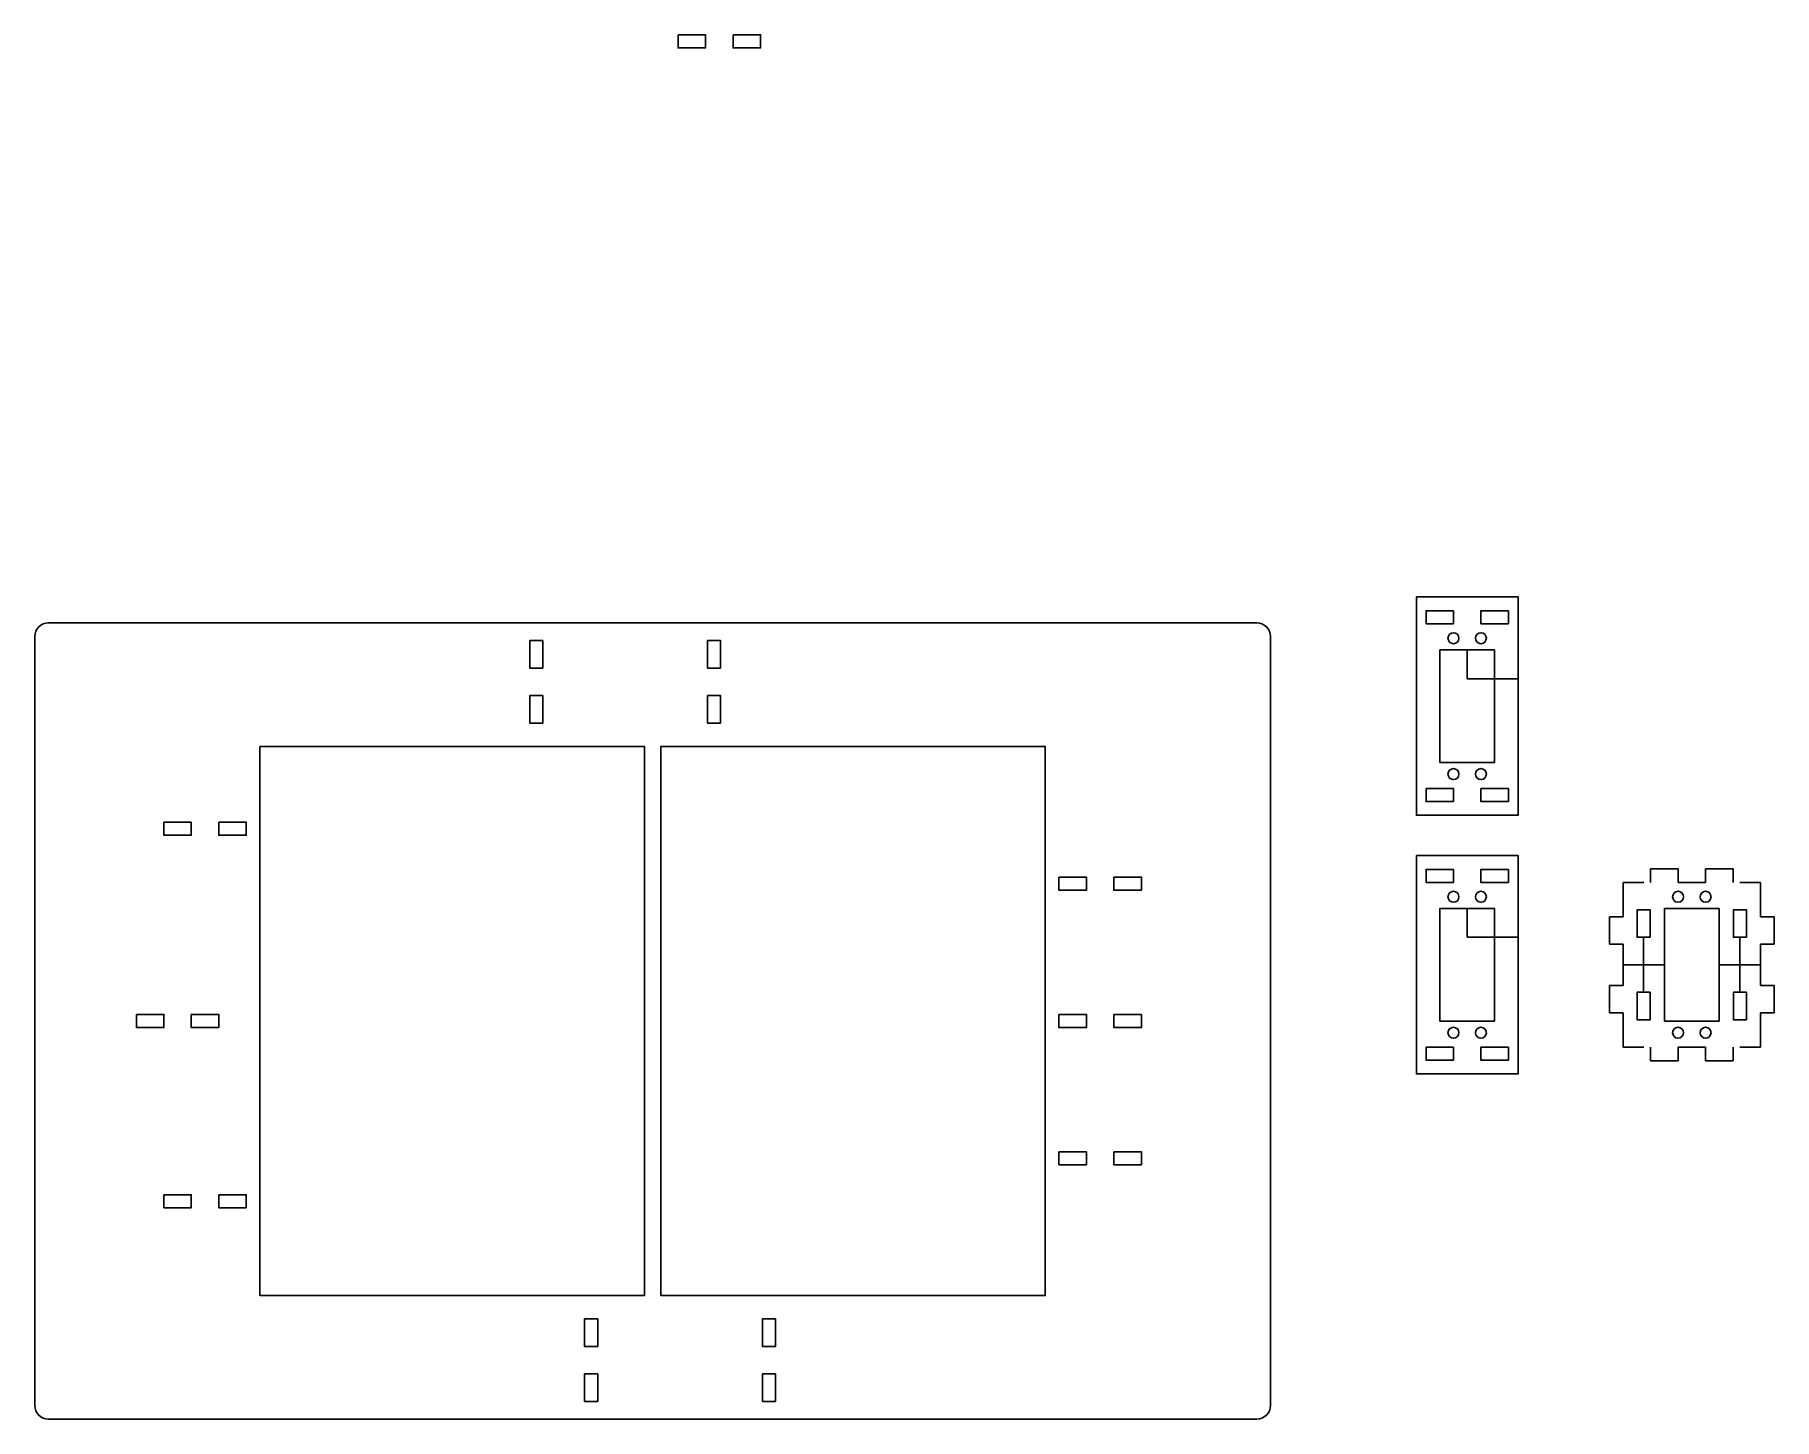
# Model space of a CAD drawing. Header units: inches. Extents: x 110 to 744, y 112 to 616.
import ezdxf

# ---------------------------------------------------------------- set-up
doc = ezdxf.new("R2010")
doc.units = ezdxf.units.IN
doc.header["$MEASUREMENT"] = 0

msp = doc.modelspace()

# ---------------------------------------------------------------- linework, layer by layer
for p, q in [((621.97, 350.88), (621.97, 391.88)), ((621.97, 391.88), (641.97, 391.88)), ((631.97, 391.88), (631.97, 381.38)), ((641.97, 391.88), (641.97, 350.88)), ((631.97, 381.38), (650.47, 381.38)), ((192.3, 356.73), (192.3, 326.73)), ((621.97, 350.88), (641.97, 350.88)), ((192.3, 326.73), (192.3, 326.73)), ((698.78, 307.2), (698.78, 312.2)), ((698.78, 312.2), (708.78, 312.2)), ((708.78, 312.2), (708.78, 307.2)), ((718.78, 307.2), (718.78, 312.2)), ((718.78, 312.2), (728.78, 312.2)), ((728.78, 312.2), (728.78, 307.2)), ((688.78, 294.7), (688.78, 307.2)), ((688.78, 307.2), (696.28, 307.2)), ((708.78, 307.2), (718.78, 307.2)), ((731.28, 307.2), (738.78, 307.2)), ((738.78, 307.2), (738.78, 294.7)), ((621.97, 256.7), (621.97, 297.7)), ((621.97, 297.7), (641.97, 297.7)), ((631.97, 297.7), (631.97, 287.2)), ((641.97, 297.7), (641.97, 256.7)), ((683.78, 294.7), (683.78, 284.7)), ((688.78, 294.7), (683.78, 294.7)), ((703.78, 256.7), (703.78, 297.7)), ((703.78, 297.7), (723.78, 297.7)), ((723.78, 297.7), (723.78, 256.7)), ((743.78, 294.7), (738.78, 294.7)), ((743.78, 284.7), (743.78, 294.7)), ((631.97, 287.2), (650.47, 287.2)), ((696.2, 287.2), (696.2, 267.2)), ((731.28, 287.2), (731.28, 267.2)), ((683.78, 284.7), (688.78, 284.7)), ((688.78, 284.7), (688.78, 269.7)), ((738.78, 284.7), (743.78, 284.7)), ((738.78, 284.7), (738.78, 269.7)), ((688.78, 277.2), (703.78, 277.2)), ((723.78, 277.2), (738.78, 277.2)), ((683.78, 269.7), (683.78, 259.7)), ((688.78, 269.7), (683.78, 269.7)), ((743.78, 269.7), (738.78, 269.7)), ((743.78, 259.7), (743.78, 269.7)), ((621.97, 256.7), (641.97, 256.7)), ((683.78, 259.7), (688.78, 259.7)), ((688.78, 259.7), (688.78, 247.2)), ((703.78, 256.7), (723.78, 256.7)), ((738.78, 259.7), (743.78, 259.7)), ((738.78, 259.7), (738.78, 247.2)), ((696.28, 247.2), (688.78, 247.2)), ((698.78, 247.2), (698.78, 242.2)), ((708.78, 242.2), (708.78, 247.2)), ((708.78, 247.2), (718.78, 247.2)), ((718.78, 247.2), (718.78, 242.2)), ((728.78, 242.2), (728.78, 247.2)), ((738.78, 247.2), (731.28, 247.2)), ((698.78, 242.2), (708.78, 242.2)), ((718.78, 242.2), (728.78, 242.2)), ((192.3, 186.73), (192.3, 191.1)), ((192.3, 156.73), (192.3, 186.73))]:
    msp.add_line(p, q)
for points in [[(344.6, 615.84), (354.6, 615.84), (354.6, 611.09), (344.6, 611.09)], [(364.6, 615.84), (374.6, 615.84), (374.6, 611.09), (364.6, 611.09)], [(613.47, 411.13), (650.47, 411.13), (650.47, 331.63), (613.47, 331.63)], [(626.97, 406.13), (616.97, 406.13), (616.97, 401.38), (626.97, 401.38)], [(646.97, 406.13), (636.97, 406.13), (636.97, 401.38), (646.97, 401.38)], [(290.55, 385.23), (290.55, 395.23), (295.3, 395.23), (295.3, 385.23)], [(360.05, 385.23), (360.05, 395.23), (355.3, 395.23), (355.3, 385.23)], [(290.55, 365.23), (290.55, 375.23), (295.3, 375.23), (295.3, 365.23)], [(360.05, 365.23), (360.05, 375.23), (355.3, 375.23), (355.3, 365.23)], [(192.3, 356.73), (332.3, 356.73), (332.3, 156.73), (192.3, 156.73)], [(338.3, 356.73), (478.3, 356.73), (478.3, 156.73), (338.3, 156.73)], [(626.97, 336.63), (616.97, 336.63), (616.97, 341.38), (626.97, 341.38)], [(646.97, 336.63), (636.97, 336.63), (636.97, 341.38), (646.97, 341.38)], [(157.3, 329.11), (167.3, 329.11), (167.3, 324.36), (157.3, 324.36)], [(177.3, 329.11), (187.3, 329.11), (187.3, 324.36), (177.3, 324.36)], [(613.47, 316.95), (650.47, 316.95), (650.47, 237.45), (613.47, 237.45)], [(626.97, 311.95), (616.97, 311.95), (616.97, 307.2), (626.97, 307.2)], [(646.97, 311.95), (636.97, 311.95), (636.97, 307.2), (646.97, 307.2)], [(483.3, 309.11), (493.3, 309.11), (493.3, 304.36), (483.3, 304.36)], [(503.3, 309.11), (513.3, 309.11), (513.3, 304.36), (503.3, 304.36)], [(698.58, 297.2), (698.58, 287.2), (693.83, 287.2), (693.83, 297.2)], [(733.65, 297.2), (733.65, 287.2), (728.9, 287.2), (728.9, 297.2)], [(698.58, 267.2), (698.58, 257.2), (693.83, 257.2), (693.83, 267.2)], [(733.65, 267.2), (733.65, 257.2), (728.9, 257.2), (728.9, 267.2)], [(147.3, 259.11), (157.3, 259.11), (157.3, 254.36), (147.3, 254.36)], [(167.3, 259.11), (177.3, 259.11), (177.3, 254.36), (167.3, 254.36)], [(483.3, 259.11), (493.3, 259.11), (493.3, 254.36), (483.3, 254.36)], [(503.3, 259.11), (513.3, 259.11), (513.3, 254.36), (503.3, 254.36)], [(626.97, 242.45), (616.97, 242.45), (616.97, 247.2), (626.97, 247.2)], [(646.97, 242.45), (636.97, 242.45), (636.97, 247.2), (646.97, 247.2)], [(483.3, 209.11), (493.3, 209.11), (493.3, 204.36), (483.3, 204.36)], [(503.3, 209.11), (513.3, 209.11), (513.3, 204.36), (503.3, 204.36)], [(157.3, 193.47), (167.3, 193.47), (167.3, 188.72), (157.3, 188.72)], [(177.3, 193.47), (187.3, 193.47), (187.3, 188.72), (177.3, 188.72)], [(310.55, 148.23), (310.55, 138.23), (315.3, 138.23), (315.3, 148.23)], [(380.05, 148.23), (380.05, 138.23), (375.3, 138.23), (375.3, 148.23)], [(310.55, 128.23), (310.55, 118.23), (315.3, 118.23), (315.3, 128.23)], [(380.05, 128.23), (380.05, 118.23), (375.3, 118.23), (375.3, 128.23)]]:
    msp.add_lwpolyline(points, close=True)
msp.add_lwpolyline([(110.3, 396.73, -0.414214), (115.3, 401.73), (555.3, 401.73, -0.414214), (560.3, 396.73), (560.3, 116.73, -0.414214), (555.3, 111.73), (115.3, 111.73, -0.414214), (110.3, 116.73)], format="xyb", close=True)
for centre in [(626.97, 396.13), (636.97, 396.13), (626.97, 346.63), (636.97, 346.63), (626.97, 301.95), (636.97, 301.95), (708.78, 301.95), (718.78, 301.95), (626.97, 252.45), (636.97, 252.45), (708.78, 252.45), (718.78, 252.45)]:
    msp.add_circle(centre, 2)

doc.saveas('drawing.dxf')
